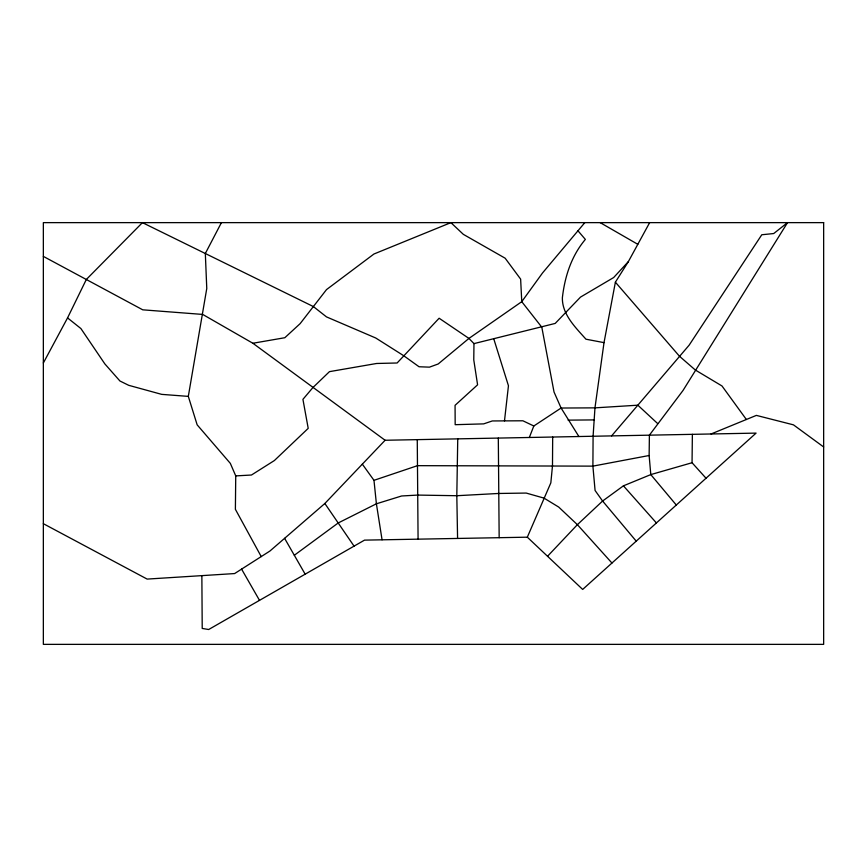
<?xml version="1.0" encoding="UTF-8"?>
<svg xmlns="http://www.w3.org/2000/svg" width="867" height="867" viewBox="0 0 867 867"><rect width="100%" height="100%" fill="white"/><g stroke="black" fill="none" stroke-linecap="round" stroke-linejoin="round"><path stroke-width="1.3" d="M552.68 437.033L552.485 465.861L550.838 482.843L527.32 537.182L364.519 540.13L208.687 629.507L202.217 628.445L201.859 575.634M221.421 222.635L205.327 253.489L206.769 288.483L188.312 396.382L197.156 424.841L230.329 463.368L235.737 475.896L235.39 509.319L261.227 556.592M706.031 478.226L692.05 462.729L692.375 434.345M235.737 475.896L251.473 475.018L274.384 460.54L308.208 428.363L302.93 399.351L312.824 387.657L329.449 371.65L376.603 363.479L397.119 362.991L439.125 318.232L468.939 338.423L473.967 343.614L473.772 359.892L477.587 384.818L455.067 405.322L455.175 424.689L483.667 423.876L492.304 420.95L522.909 420.788L533.823 425.99L561.101 408.032L594.968 407.858L637.841 405.192L689.135 345.174L761.779 234.762L773.722 233.537L787.518 222.635L683.033 390.453L649.394 435.169L649.134 455.511L650.792 474.596L676.293 505.027M457.743 438.865L456.811 495.718L457.581 538.44M504.486 420.885L508.452 385.761L493.757 338.824M649.654 222.635L628.337 261.661L615.386 282.176L604.017 342.638L594.968 407.858L593.093 436.253L592.898 466.132L595.076 490.473L602.598 501.028L636.226 541.149M529.325 437.488L533.823 425.99M43.35 362.98L67.55 317.907L86.321 279.488L142.437 222.635L313.366 306.56L326.501 316.899L375.758 338.011L403.632 355.665L419.043 366.752L429.458 367.153L438.171 363.988L468.939 338.423L521.761 301.673L542.536 272.953L584.813 222.635M611.593 435.895L637.841 405.192L657.598 423.508M628.337 261.661L613.663 277.538L580.532 297.088L555.205 323.424L473.967 343.614M547.543 556.267L577.379 524.676L602.598 501.028L623.427 485.834L650.792 474.596L692.05 462.729M43.35 523.69L147.152 579.091L234.632 573.564L269.94 551.022L324.854 503.489L385.1 440.263L756.078 433.11L582.667 589.43L527.32 537.182M294.314 555.27L338.195 522.974L376.397 503.792L401.638 495.978L417.721 495.079L456.811 495.718L498.373 493.475L526.193 493.063L544.01 498.113L558.706 507.065L577.379 524.676L611.95 563.03M711.048 433.988L756.371 415.391L793.446 424.841L823.65 446.971M362.341 464.159L373.98 480.329L417.482 465.666L592.898 466.132L649.134 455.511M43.35 256.394L142.741 309.822L202.705 314.428L252.871 343.256L284.831 337.718L300.155 323.619L326.501 289.611L373.948 254.009L450.894 222.635L463.336 234.35L505.158 258.214L520.634 279.12L521.761 301.673L541.81 327.217L554.035 392.025L561.101 408.032L578.896 436.535M568.091 420.137L594.177 419.91M188.312 396.382L161.685 394.366L128.717 385.316L119.939 381.003L104.853 363.912L80.902 328.55L67.55 317.907M604.017 342.638L585.951 339.203C575.645 327.563 562.044 314.483 562.369 297.804C564.796 276.53 571.375 256.003 585.355 239.411L577.964 230.785M600.192 222.635L637.809 244.31M385.1 440.263L252.871 343.256M679.587 356.348L695.28 369.981L722.005 385.978L746.368 419.498M623.427 485.834L656.417 522.953M615.386 282.176L679.5 356.272M324.854 503.489L354.05 546.134M284.604 538.331L305.162 574.171M241.59 569.12L259.504 600.354M382.065 539.805L376.397 503.792L373.98 480.329M499.164 537.692L498.308 438.084M417.265 439.645L418.078 539.155M823.65 222.635L43.35 222.635L43.35 644.365L823.65 644.365L823.65 222.635"/></g></svg>
